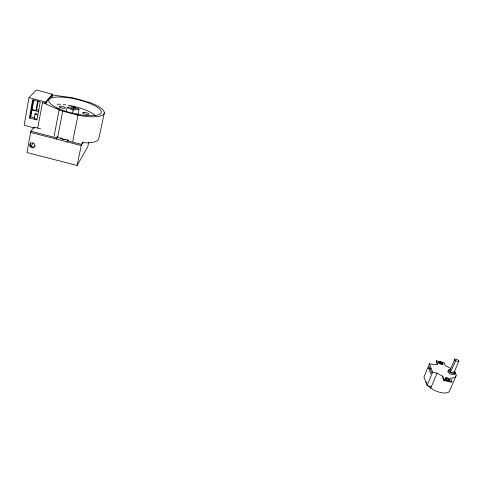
<?xml version="1.0" encoding="UTF-8"?>
<svg xmlns="http://www.w3.org/2000/svg" width="483" height="483" viewBox="0 0 483 483"><rect width="100%" height="100%" fill="white"/><g stroke="black" fill="none" stroke-linecap="round" stroke-linejoin="round"><path stroke-width="0.72" d="M51.554 97.161L52.291 94.245L36.358 89.983L29.004 97.669L24.15 125.284L34.088 127.88M29.397 117.961L32.609 99.896L40.234 101.925L36.962 119.947L29.397 117.961L30.236 117.007L33.309 99.727M30.64 117.242L33.919 100.053M40.632 128.846L34.154 127.156L30.827 131.189L26.994 152.568L77.147 165.458L87.767 146.705L88.667 142.376M34.239 118.613L35.096 113.843M32.216 109.581L35.887 110.553L37.596 101.038M35.887 110.553L36.672 109.653L38.248 100.899M33.943 128.339L34.154 127.156M37.692 128.055L42.619 102.185M45.263 103.513L45.529 102.064L52.291 94.245M54.078 136.303L59.119 109.901L42.353 102.487M57.616 136.212L56.451 137.872L56.221 139.062L57.773 136.846M59.119 109.901L62.693 111.144L57.61 137.54L68.405 140.348M66.358 111.531L67.149 107.492L73.126 106.58L79.055 109.14L78.119 113.819L75.897 114.187M72.462 113.457L73.126 110.082L79.055 109.14M73.47 108.82L73.7 107.649L75.68 108.5L72.655 108.977L70.663 108.12L73.7 107.649M67.071 141.887L68.031 139.593M72.722 141.471L77.98 115.189L62.693 111.144M82.943 141.881L81.452 144.393L77.147 165.458M104.292 112.853L98.912 138.216A29.705 8.73 12.8 0 1 82.46 142.72M450.675 368.511A12.83 5.331 23.4 0 0 445.471 365.824L444.022 362.534L436.487 360.795L437.882 364.073L433.716 364.768L429.417 363.747L423.959 376.981L427.087 385.537L431.428 386.551M428.693 368.251L429.327 366.712L431.452 372.23L430.806 373.782L428.693 368.251L430.818 368.752M442.82 364.894A2.337 0.96 23.2 0 0 441.879 363.645L442.138 362.854L441.8 362.594M436.487 360.795L436.173 361.556L437.284 364.182M427.087 385.537L432.659 372.133L429.417 363.747M430.788 388.09L437.03 373.166L442.808 376.269L444.239 379.747L443.907 380.532L451.599 382.325L451.937 381.546L450.458 378.056L451.744 378.123A12.83 5.331 23.4 0 0 455.077 372.478M441.879 363.645L442.199 362.884A1.866 0.767 23.1 0 1 442.555 363.59M443.907 380.532L442.476 377.048L442.808 376.269M450.071 370.268L454.823 359.086L457.878 359.907A2.391 0.96 23.4 0 1 458.47 361.544L455.372 360.723A2.391 0.96 23.4 0 1 454.787 359.092L454.823 359.086M450.035 370.274A2.379 0.978 23.6 0 0 450.603 371.94L455.608 360.861M454.068 372.369L458.85 361.175M456.097 375.75L449.751 390.536A12.727 5.494 23.7 0 1 441.202 392.649A12.727 5.494 23.7 0 1 428.566 386.231M83.076 142.425L81.21 145.57L30.61 132.39M30.616 146.554L33.351 143.034M46.084 102.366L51.095 96.552M52.212 95.012L72.685 97.735L90.454 102.752A30.073 8.054 13.2 0 1 103.923 113.994A30.073 8.054 13.2 0 1 81.887 115.926L77.98 115.189M445.688 378.135L446.703 378.34M447.204 378.449L448.218 378.654M438.908 362.19L440.967 362.667M444.239 379.747L451.937 381.546M450.838 372.073L453.688 372.749A2.379 0.978 23.6 0 0 453.857 371.759M432.659 372.133L437.03 373.166M30.827 131.189L56.451 137.872M67.306 140.698L81.452 144.393M30.278 116.626L34.51 117.737M36.672 109.653L38.664 110.178M31.95 109.883L38.827 111.7M29.004 97.669L45.529 102.064M45.668 102.257L46.929 102.595L46.416 103.199L44.514 102.692M51.427 95.592L52.653 95.924L52.164 96.491L50.938 96.159M57.115 108.101L57.374 108.174A3.218 0.881 12.8 0 1 59.337 109.285M67.149 107.492L73.126 110.082M440.949 362.159L441.396 362.359M442.084 362.811L441.691 362.588A2.337 0.96 23.1 0 0 438.799 362.661A2.337 0.96 23.1 0 0 442.078 364.574A2.337 0.96 23.1 0 0 442.199 362.884M441.824 363.614L441.371 363.349A2.337 0.96 23.2 0 0 438.594 363.017M454.847 373.582A3.804 1.57 23.6 0 1 450.633 374.065A3.804 1.57 23.6 0 1 448.453 370.69M454.545 371.361A3.804 1.57 23.6 0 1 453.923 373.613A3.804 1.57 23.6 0 1 448.81 371.3A3.804 1.57 23.6 0 1 450.337 369.459M445.139 378.521A2.415 1.02 23.7 0 1 447.62 378.829A2.415 1.02 23.7 0 1 449.377 380.459M440.677 363.705A1.866 0.767 23.1 0 1 439.077 362.268L439.379 361.972A1.866 0.767 23.1 0 1 440.496 362.015M426.646 383.744A12.727 5.494 23.7 0 1 426.103 381.522M57.024 104.183A25.563 7.028 13.1 0 1 60.417 104.292M63.339 104.539A25.563 7.028 13.1 0 1 65.628 104.817M67.97 105.173A25.563 7.028 13.1 0 1 95.073 115.328M36.062 118.727A1.111 0.314 12.2 0 1 36.116 119.192A1.111 0.314 12.2 0 1 34.583 118.909A1.111 0.314 12.2 0 1 34.528 118.438M35.162 145.812A2.644 2.367 33 0 1 31.467 146.5A2.644 2.367 33 0 1 30.858 142.823M65.905 139.321A2.608 0.785 12.6 0 1 62.603 139.273A2.608 0.785 12.6 0 1 61.1 137.86M84.012 112.316L83.408 112.328A3.139 0.857 13.3 0 0 83.13 113.342A3.139 0.857 13.3 0 0 86.656 114.465L87.375 114.519A3.139 0.857 13.3 0 0 88.25 113.493A3.139 0.857 13.3 0 0 84.012 112.316M60.381 107.534L59.82 107.25A3.176 0.857 13 0 1 60.447 106.157A3.176 0.857 13 0 1 64.782 107.25L65.181 107.534A3.176 0.857 13 0 1 64.161 108.355A3.176 0.857 13 0 1 60.381 107.534M445.942 379.215A2.415 1.02 23.7 0 0 449.661 379.946A2.415 1.02 23.7 0 0 446.787 377.664A2.415 1.02 23.7 0 0 445.942 379.215M35.446 114.133A1.111 0.314 12.3 0 0 37.245 114.332A1.111 0.314 12.3 0 0 35.863 113.68A1.111 0.314 12.3 0 0 35.446 114.133M59.693 109.037A26.945 7.215 13.2 0 0 101.176 112.774A26.945 7.215 13.2 0 0 64.197 97.264A26.945 7.215 13.2 0 0 59.693 109.037M29.868 145.896A2.65 2.367 32.9 0 0 34.257 147.037A2.65 2.367 32.9 0 0 32.711 142.92A2.65 2.367 32.9 0 0 29.868 145.896"/></g></svg>
